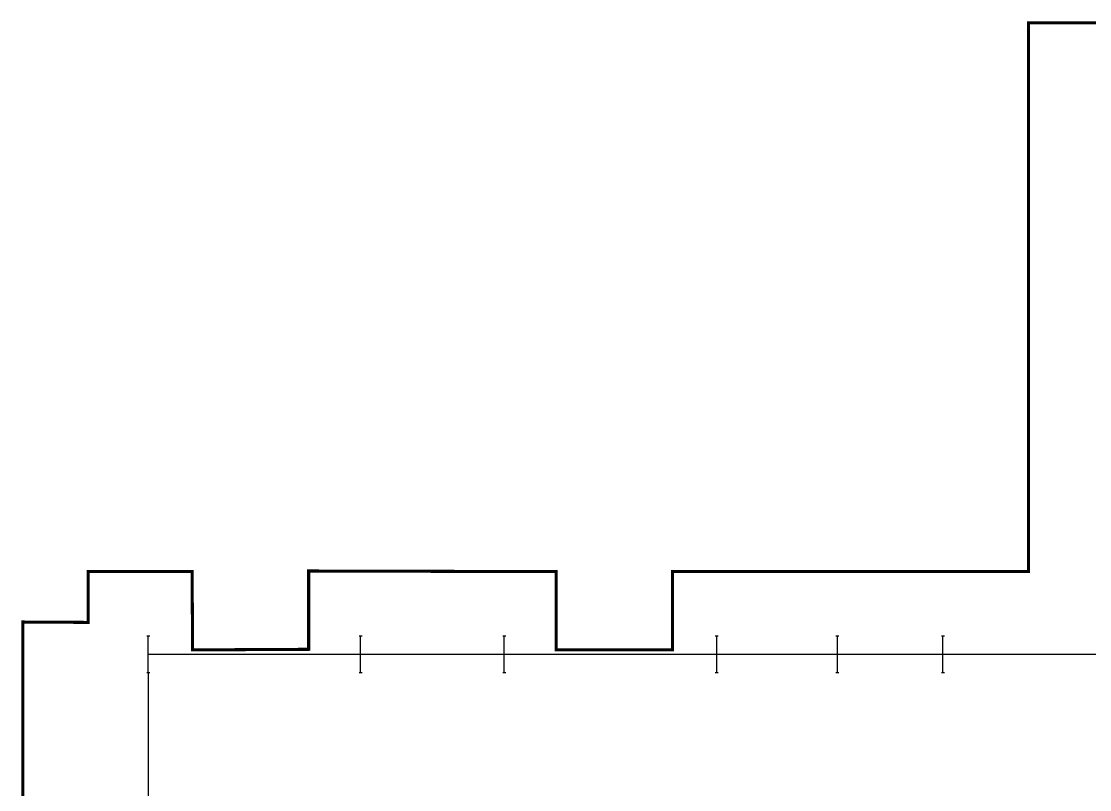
# Model space of a CAD drawing. Header units: millimetres. Extents: x -691095 to 2797013, y -349436 to 2050109.
# Drawn here: x 1179494 to 1214444, y 892449 to 917567 of the extents above; entities that cross this region are included whole.
import ezdxf

# ---------------------------------------------------------------- set-up
doc = ezdxf.new("R2010")
doc.units = ezdxf.units.MM
doc.header["$LTSCALE"] = 1000
for name, color, linetype in [('E-LITE-LITE', 3, 'Continuous'), ('E-LITE-WIRE', 4, 'Continuous'), ('防火分区', 2, 'Continuous')]:
    doc.layers.add(name, color=color, linetype=linetype)

# ---------------------------------------------------------------- blocks, each defined once
blk = doc.blocks.new('E-BL001-1')
for p, q in [((-6, -0.5), (-6, 0.5)), ((-6, 0), (6, 0)), ((6, -0.5), (6, 0.5))]:
    blk.add_line(p, q)

msp = doc.modelspace()

# ---------------------------------------------------------------- linework, layer by layer
at = {"layer": 'E-LITE-WIRE'}
msp.add_line((1237394.36036, 896864.65174, 0.00407), (1183644.36037, 896864.65174, 0.00407), dxfattribs=at)
at = {"layer": 'E-LITE-WIRE', "color": 2}
msp.add_line((1183644.24418, 896266.48085, 0.00407), (1183644.24418, 891316.7691, 0.00407), dxfattribs=at)
at = {"layer": '防火分区', "const_width": 100, "elevation": 0.00407}
msp.add_lwpolyline([(1179544.36052, 888816.7691), (1179544.36025, 897928.88924), (1181682.02254, 897916.7691), (1181682.02254, 899576.88566), (1185082.02254, 899576.88566), (1185094.36038, 897016.7691), (1188894.36041, 897036.71082), (1188894.36041, 899596.82738), (1196994.36066, 899576.88566), (1196994.36003, 897016.76932), (1200794.36007, 897016.76932), (1200794.36069, 899576.88566), (1212444.36034, 899576.88566), (1212444.36034, 917516.7691), (1220044.36034, 917516.7691)], dxfattribs=at)
msp.add_lwpolyline([(1179544.36052, 888816.7691), (1179544.36025, 897928.88924), (1181682.02254, 897916.7691), (1181682.02254, 899576.88566), (1185082.02254, 899576.88566), (1185094.36038, 897016.7691), (1188894.36041, 897036.71082), (1188894.36041, 899596.82738), (1196994.36066, 899576.88566), (1196994.36003, 897016.76932), (1200794.36007, 897016.76932), (1200794.36069, 899576.88566), (1212444.36034, 899576.88566), (1212444.36034, 917516.7691), (1220044.36034, 917516.7691)], dxfattribs=at)

# ---------------------------------------------------------------- block references
at = {"layer": 'E-LITE-LITE', "xscale": 100, "yscale": 100, "zscale": 100, "rotation": 90}
for p in [(1183644.24418, 896866.48085, 0.00407), (1190594.24417, 896866.48085, 0.00407), (1195294.24417, 896866.48085, 0.00407), (1202244.24417, 896866.48085, 0.00407), (1206194.24418, 896866.48085, 0.00407), (1209644.24418, 896866.48085, 0.00407)]:
    msp.add_blockref('E-BL001-1', p, dxfattribs=at)

doc.saveas('drawing.dxf')
